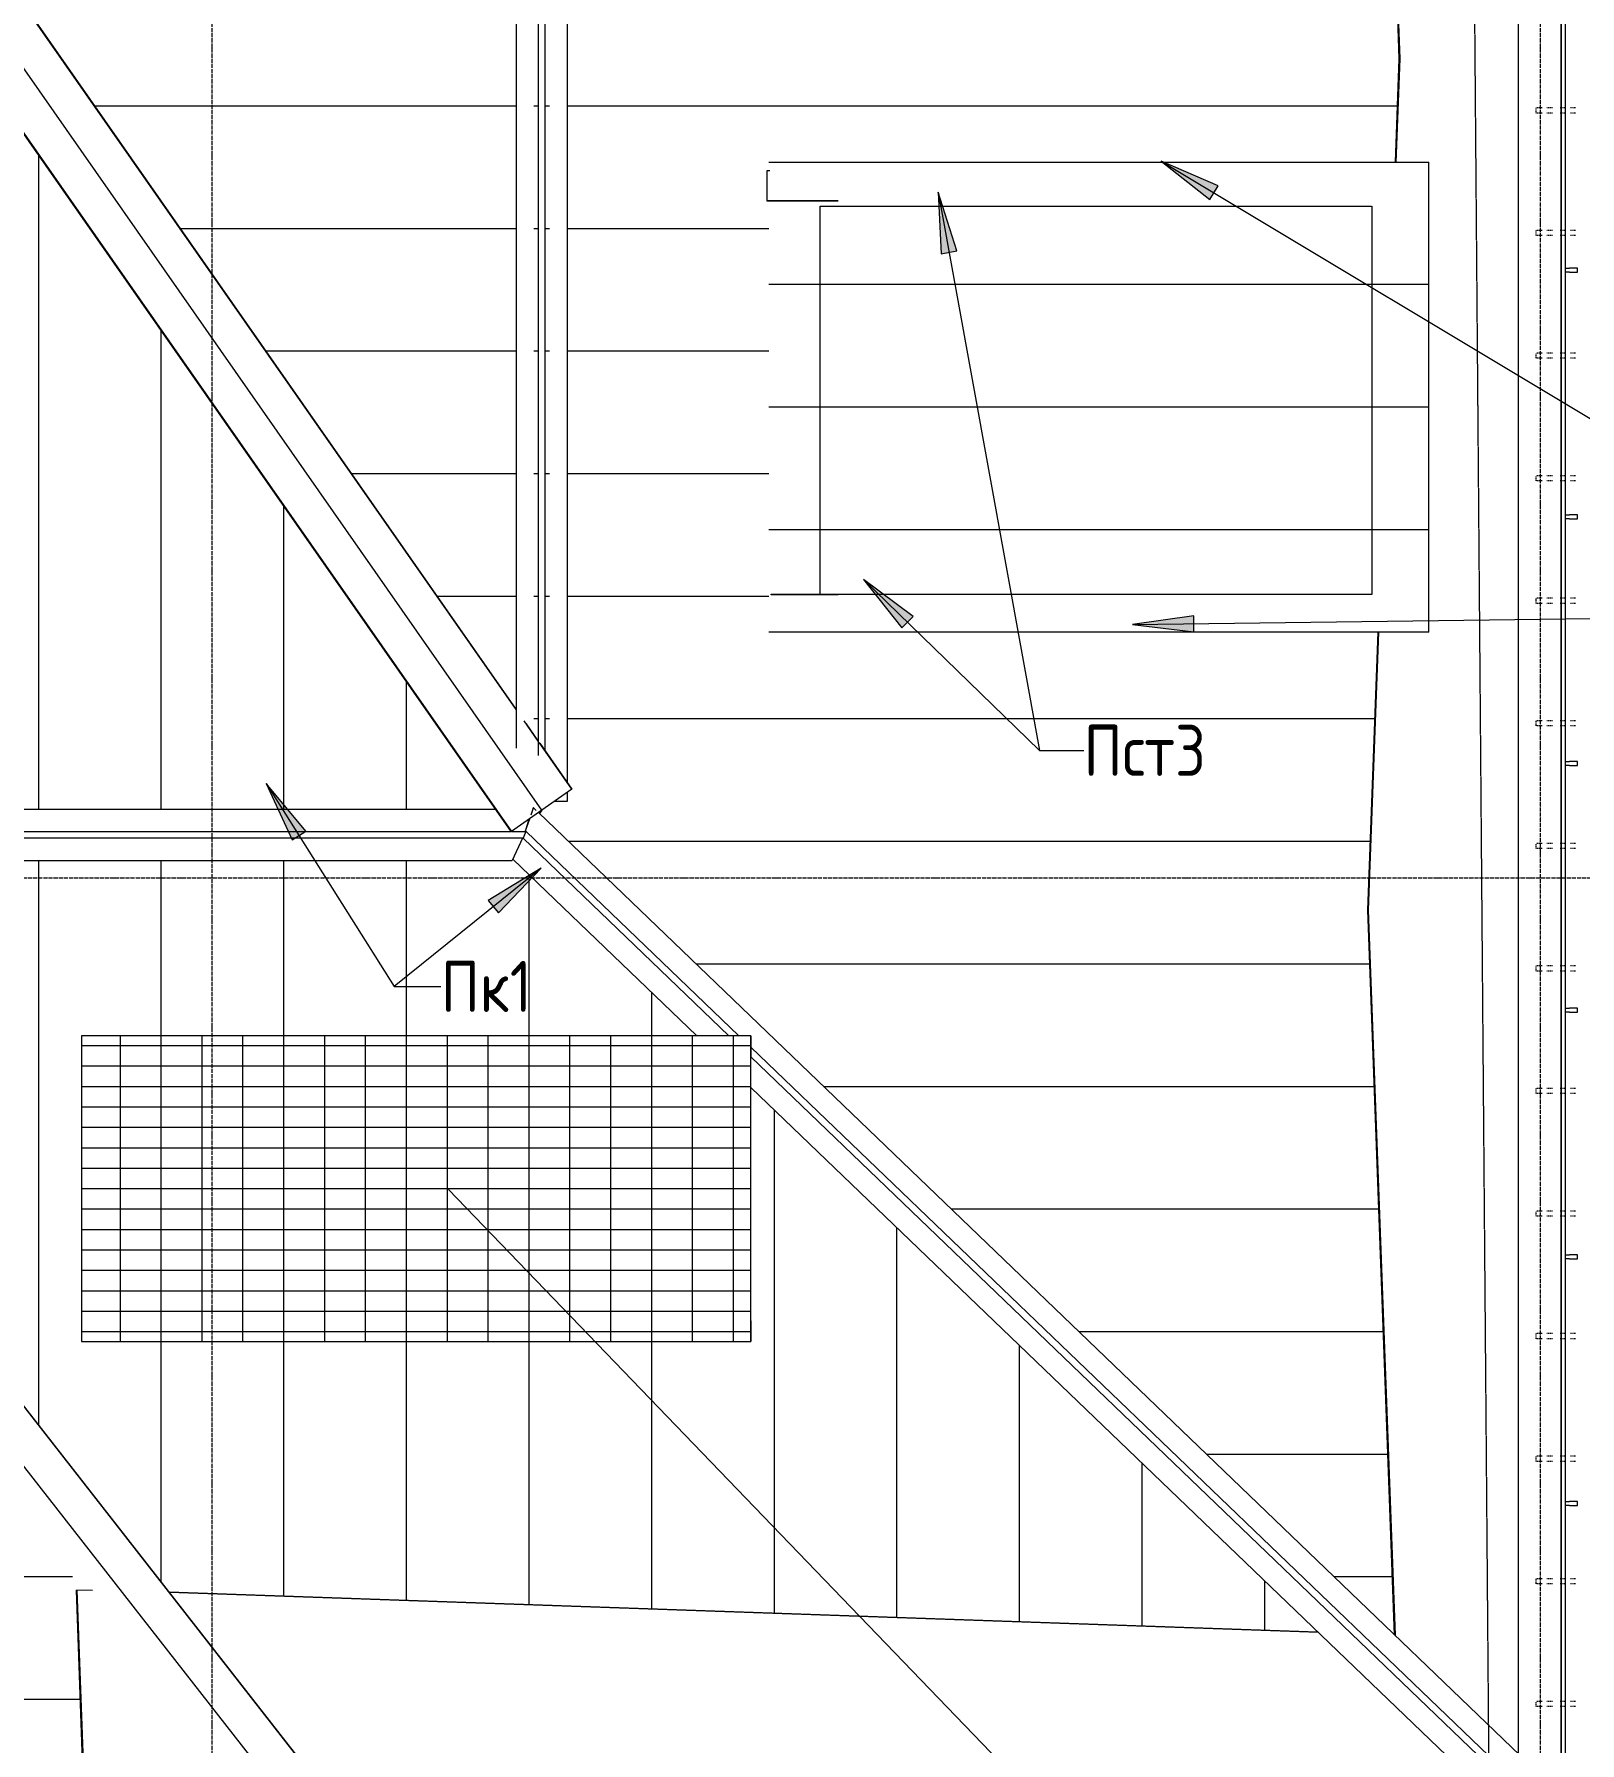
# Model space of a CAD drawing. Header units: millimetres. Extents: x -10178924 to 11692288, y -947381 to 58396.
# Drawn here: x 47978 to 55542, y -555813 to -547449 of the extents above; entities that cross this region are included whole.
import ezdxf

# ---------------------------------------------------------------- set-up
doc = ezdxf.new("R2010")
doc.units = ezdxf.units.MM
for name, pattern in [('ADSK_Линия сетки', [25, 20, -2.5, 0, -2.5]), ('ADSK_Скрыто', [6, 3, -3]), ('ADSK_Штриховая_ш3 п1_5', [4.5, 3, -1.5])]:
    doc.linetypes.add(name, pattern=pattern)
for name, color, linetype, lineweight in [('Аннотация', 7, 'Continuous', 18), ('Антураж', 7, 'Continuous', 18), ('Крыша', 7, 'Continuous', 9), ('Крыша штриховка', 7, 'Continuous', 9), ('Несущие колонны', 7, 'Continuous', 18), ('Обобщенные модели', 7, 'Continuous', 18), ('Ограждение', 7, 'Continuous', 9), ('Оси', 253, 'Continuous', 9), ('Перекрытие', 7, 'Continuous', 18), ('Перекрытие штриховка', 7, 'Continuous', 18)]:
    doc.layers.add(name, color=color, linetype=linetype, lineweight=lineweight)
doc.layers.add('Линии', color=7, linetype='Continuous', lineweight=9, true_color=0x00a600)
doc.styles.add('GOST Common_4', font='GOST_Common.ttf', dxfattribs={"width": 0.9, "height": 200})

# ---------------------------------------------------------------- blocks, each defined once
blk = doc.blocks.new('Ограждение - 20 доп поручень 300-1864261-План кровли АР')
at = {"layer": 'Ограждение'}
for p, q in [((-60, 10), (-40, 10)), ((-60, 10), (-60, -10)), ((0, 10), (-40, 10)), ((0, -10), (0, 10)), ((-40, -10), (-60, -10)), ((-40, -10), (0, -10))]:
    blk.add_line(p, q, dxfattribs=at)
blk = doc.blocks.new('Ограждение - Ограждение-1863905-План кровли АР')
for p in [(55530.7, 15919.6), (55530.7, 14712), (55530.7, 13504.4), (55530.7, 12296.8), (55530.7, 11089.2), (55530.7, 9881.6)]:
    blk.add_blockref('Ограждение - 20 доп поручень 300-1864261-План кровли АР', p)
blk = doc.blocks.new('Тип верхнего поручня - Верхний поручень_Внутренний_-1864227-План кровли АР')
at = {"layer": 'Ограждение'}
for p, q in [((55450.7, 8375), (55450.7, 43298.8)), ((55470.7, 43308.8), (55470.7, 8365))]:
    blk.add_line(p, q, dxfattribs=at)
blk = doc.blocks.new('Тип верхнего поручня - Верхний поручень_Внутренний_-V18-План кровли АР')
at = {"layer": 'Ограждение'}
for p, q in [((55450.7, 43298.8), (55450.7, 8375)), ((55470.7, 43308.8), (55470.7, 8365))]:
    blk.add_line(p, q, dxfattribs=at)
blk = doc.blocks.new('Planka_konka_K1 - Кровля - Планка конька К1-2963682-План кровли АР')
at = {"layer": 'Обобщенные модели'}
for p, q in [((3030.2, 125.1), (-12389.4, 125.1)), ((3030.2, 17), (-12425, 17)), ((-12650, -125.1), (-12650, -62)), ((-12401.2, -17), (3030.2, -17)), ((-12606, -125.1), (-12650, -125.1)), ((-3905.9, -125.1), (-12555.9, -125.1))]:
    blk.add_line(p, q, dxfattribs=at)
blk = doc.blocks.new('Ограждение - Ограждение-2966044-План кровли АР')
at = {"layer": 'Ограждение'}
for p, q in [((45807.7, 13172.3), (45807.7, 13280.4)), ((45807.7, 13280.4), (50235.8, 13280.4)), ((50399.6, 13231.8), (50381.4, 13172.3)), ((50402.7, 13234), (50381.7, 13172.6)), ((50382.8, 13174.4), (50403.3, 13234.4)), ((50409.7, 13253), (50421.4, 13287.1)), ((50420.8, 13286.7), (50411.5, 13259.5)), ((50421.4, 13287.1), (50420.8, 13286.7)), ((50421.4, 13287.1), (50434, 13275)), ((50445.5, 13263.9), (55450.7, 8456.6)), ((45807.7, 13155.3), (45807.7, 13172.3)), ((45807.7, 13172.3), (50311.2, 13172.3)), ((45807.7, 13138.3), (45807.7, 13155.3)), ((45807.7, 13071.1), (45807.7, 13138.3)), ((50371.5, 13138.3), (45807.7, 13138.3)), ((50314.4, 13172.3), (50384.6, 13172.3)), ((50368.2, 13138.3), (50318, 13030.2)), ((51377.5, 12171.8), (50371.2, 13138.3)), ((50378.1, 13155.3), (50371.5, 13138.3)), ((50384.6, 13172.3), (50378.1, 13155.3)), ((50378.1, 13155.3), (50385.1, 13172.1)), ((50385.1, 13172.1), (50382.8, 13174.4)), ((50384, 13170.4), (50383.1, 13168.3)), ((50385.1, 13172.1), (51426.6, 12171.8)), ((45807.7, 13030.2), (45807.7, 13045.7)), ((45807.7, 13030.2), (50318, 13030.2)), ((50321, 13036.7), (51221.5, 12171.8)), ((55330.6, 8375), (51484.5, 12069.1)), ((51484.6, 12116.1), (55379.7, 8375)), ((51484.5, 11919.2), (55174.6, 8375)), ((55470.7, 8437.4), (55694.8, 8222.2)), ((55195.4, 8355), (55470.7, 8090.6)), ((55639.2, 8078.6), (55351.4, 8355)), ((55400.5, 8355), (55655.6, 8109.9)), ((55696.8, 8023.3), (55652.2, 8066.1)), ((55678.3, 8088.2), (55710.7, 8057)), ((55891.9, 8032.8), (55951.3, 7975.8)), ((55951.3, 7975.8), (55891.9, 7913.9)), ((55711.4, 7859.4), (55778.1, 7795.4)), ((55839.6, 7859.4), (55778.1, 7795.4))]:
    blk.add_line(p, q, dxfattribs=at)
blk = doc.blocks.new('Ограждение - Ограждение-2968461-План кровли АР')
at = {"layer": 'Ограждение'}
for p, q in [((45620, 13016.7), (45761.8, 13127.5)), ((45761.8, 13127.5), (45762.9, 13128.4)), ((45828.5, 13042.2), (45761.8, 13127.5)), ((45822.3, 13052.4), (45762.9, 13128.4)), ((45477.4, 12905.2), (45620, 13016.7)), ((45705.2, 12907.8), (45620, 13016.7)), ((49476.3, 8375), (45837.8, 13030.2)), ((49478.1, 8375), (45839.7, 13030.2)), ((45476.2, 12904.3), (45477.4, 12905.2)), ((45600.9, 12744.9), (45476.2, 12904.3)), ((45477.4, 12905.2), (45604.1, 12743)), ((49247.9, 8375), (45739, 12864.5)), ((49272.3, 8343.8), (49263.5, 8355)), ((49544, 8288.4), (49491.9, 8355)), ((49545.2, 8289.2), (49493.8, 8355))]:
    blk.add_line(p, q, dxfattribs=at)
blk = doc.blocks.new('Ограждение - Ограждение-2968468-План кровли АР')
at = {"layer": 'Ограждение'}
for p, q in [((45491.9, 20706.9), (45409.6, 20824.7)), ((45491.9, 20709.4), (45410.4, 20826)), ((50337, 13771), (45511.9, 20680.8)), ((50337, 13768.5), (45511.9, 20678.3)), ((45167.6, 20538.2), (45165.7, 20541)), ((45167, 20541.5), (45169.4, 20538.2)), ((50312.3, 13170.8), (45181.6, 20518.2)), ((45183.3, 20518.2), (50313.4, 13171.6)), ((45390.2, 20538.2), (45383, 20548.5)), ((50461.9, 13275.3), (45404.2, 20518.2)), ((50445.1, 13613.7), (50375.8, 13712.9)), ((50445.1, 13616.2), (50387.7, 13698.3)), ((50609.4, 13378.3), (50449.8, 13606.9)), ((50610.6, 13379.2), (50453.7, 13603.8)), ((50609.4, 13378.3), (50461.9, 13275.3)), ((50610.6, 13379.2), (50609.4, 13378.3)), ((50461.9, 13275.3), (50313.4, 13171.6)), ((50313.4, 13171.6), (50312.3, 13170.8))]:
    blk.add_line(p, q, dxfattribs=at)
blk = doc.blocks.new('Ограждение - Ограждение-2982040-План кровли АР')
at = {"layer": 'Ограждение'}
for p, q in [((51585.3, 14330.7), (51585.3, 14332.7)), ((51585.3, 14332.7), (51913.1, 14332.7)), ((51913.1, 14330.7), (51585.3, 14330.7))]:
    blk.add_line(p, q, dxfattribs=at)
blk = doc.blocks.new('Ограждение - Ограждение-2982041-План кровли АР')
at = {"layer": 'Ограждение'}
for p, q in [((51565.3, 16259.7), (51565.3, 16407.7)), ((51565.3, 16407.7), (51578.5, 16407.7)), ((51565.3, 16257.7), (51565.3, 16259.7)), ((51565.3, 16259.7), (51913.1, 16259.7)), ((51913.1, 16257.7), (51565.3, 16257.7))]:
    blk.add_line(p, q, dxfattribs=at)
blk = doc.blocks.new('Антураж 4 - Антураж 4-5053377-План кровли АР')
at = {"layer": 'Антураж'}
for p, q in [((48638.2, 9449.7), (54260.2, 9253.2)), ((54262.9, 9250.7), (48640.2, 9447.1))]:
    blk.add_line(p, q, dxfattribs=at)
blk = doc.blocks.new('Антураж 16 - Антураж 16-5664382-План кровли АР')
at = {"layer": 'Антураж'}
for p, q in [((54658.5, 16953.2), (54569.7, 19360.6)), ((54572.1, 19360.6), (54660.8, 16953.2)), ((54639.7, 16447.7), (54658.5, 16953.2)), ((54660.8, 16953.2), (54642.1, 16447.7)), ((54658.5, 16953.2), (54660.8, 16953.2)), ((54504.1, 12786.7), (54554.6, 14147.7)), ((54556.9, 14147.7), (54506.5, 12786.7)), ((54635.5, 9239.6), (54504.1, 12786.7)), ((54504.1, 12786.7), (54506.5, 12786.7)), ((54506.5, 12786.7), (54638, 9237.2))]:
    blk.add_line(p, q, dxfattribs=at)
blk = doc.blocks.new('Антураж 20 - Антураж 20-5695603-План кровли АР')
at = {"layer": 'Антураж'}
for p, q in [((48490.6, 1001.8), (48184.9, 9458.5)), ((48184.9, 9458.5), (48187.8, 9458.5)), ((48264.5, 9455.3), (48187.8, 9458.5)), ((48187.8, 9458.5), (48493.7, 998.3))]:
    blk.add_line(p, q, dxfattribs=at)
blk = doc.blocks.new('СПНК-Разрез пустотелой несущей конструкции-Колонна - HSS101_6X101_6X6_4-5959820-План кровли АР')
at = {"layer": 'Несущие колонны'}
blk.add_line((51, 51), (51, -51), dxfattribs=at)
blk = doc.blocks.new('СПНК-Разрез пустотелой несущей конструкции-Колонна - HSS101_6X101_6X6_4-5959904-План кровли АР')
at = {"layer": 'Несущие колонны'}
blk.add_line((51, 51), (51, -51), dxfattribs=at)
blk = doc.blocks.new('Кровля')
at = {"layer": 'Аннотация', "lineweight": 9}
for points in [[(53494, 16453), (53730.8, 16264.7), (53771.5, 16332.4)], [(52401.4, 16301.5), (52416.2, 15999.3), (52493.9, 16013.4)], [(52037.4, 14405.8), (52224.9, 14168.3), (52280, 14224.9)], [(53353.1, 14184.2), (53653.6, 14148.8), (53652.5, 14227.8)], [(49114.2, 13406.1), (49240.8, 13131.3), (49307.6, 13173.5)], [(50458.6, 12991.8), (50200.2, 12834.3), (50249.8, 12772.8)]]:
    blk.add_hatch(color=256, dxfattribs=at).paths.add_polyline_path(points)
at = {"layer": 'Крыша штриховка'}
h = blk.add_hatch(dxfattribs=at)
h.set_pattern_fill('FP_26', color=256, style=0, pattern_type=2)
h.set_pattern_definition([(0, (10149.95, 0), (0, 600), [])])
h.paths.add_polyline_path([(50445.1, 13616.2), (50445.1, 28998.9), (50422.8, 28998.9), (50422.8, 13648.2)])
h.paths.add_polyline_path([(50337, 13771), (50337, 28998.9), (50104.5, 28998.9), (50104.5, 30398.9), (50337, 30398.9), (50337, 38618.7), (50388.4, 38618.7), (46293.6, 42523), (46410, 39476.8), (47180.4, 39476.3), (47182.9, 39472.4), (47182.9, 39450.4), (47178.5, 39446.8), (47050.3, 39446.8), (47050.3, 39023), (47027.3, 39023), (47027.3, 39446.8), (46694.4, 39446.8), (46694.4, 39023), (46671.4, 39023), (46671.4, 39446.8), (46411.1, 39446.8), (46427.3, 39022.4), (47180.4, 39021.9), (47182.9, 39018.8), (47182.9, 38996), (47178.5, 38992.4), (46428.5, 38992.4), (46446.3, 38524.7), (47985.3, 38524.7), (47985.3, 39444.6), (48379.4, 39444.6), (48379.4, 38524.7), (48641.7, 38524.7), (48641.7, 39444.6), (49035.8, 39444.6), (49035.8, 38044.6), (48823.1, 38044.6), (48822.4, 34256), (47001.5, 34256), (47001.5, 32933.2), (46607.4, 32933.2), (46607.4, 34256), (46503.4, 34256), (46437.7, 32535), (49329.1, 32535), (49329.1, 30515), (46394.7, 30515), (46394.7, 29513.3), (46322.3, 29513.3), (46310.1, 29195.8), (46545.3, 29195.8), (46545.3, 30398.9), (46939.5, 30398.9), (46939.5, 29195.8), (47156.4, 29195.8), (47156.4, 30398.9), (47550.5, 30398.9), (47550.5, 29195.8), (47804.3, 29195.8), (47804.3, 30398.9), (48198.4, 30398.9), (48198.4, 29195.8), (48419.1, 29195.8), (48419.1, 30398.9), (48813.2, 30398.9), (48813.2, 29195.8), (49072.1, 29195.8), (49072.1, 30332), (49466.2, 30332), (49466.2, 28932), (49153.6, 28932), (49152.9, 22099.5), (46490.2, 22099.5), (46599.2, 19245.6), (46596.8, 19245.6), (46510.4, 19250.8), (50313.4, 13804.7)])
h.paths.add_polyline_path([(48169.6, 20770), (47066.7, 20770), (47066.7, 21869.8), (48169.6, 21869.8), (48169.6, 21282)])
h.paths.add_polyline_path([(45420, 20812.3), (45151, 27843.9), (45104.3, 27843.9), (45060.3, 27854.9), (45060.9, 27840.8), (45078.7, 27841.6), (45145.1, 27841.4), (45413.2, 20822), (45419.2, 20813.5)])
h.paths.add_polyline_path([(50196.7, 21550.5), (48565.6, 21551), (48562.4, 21554.9), (48560.5, 21561.6), (48560.5, 21569.4), (48562.4, 21576.1), (48565.6, 21580), (48567.4, 21580.5), (48628.5, 21580.5), (48628.5, 22005), (48565.6, 22005.5), (48562.4, 22009.3), (48560.5, 22016.1), (48560.5, 22023.8), (48562.4, 22030.6), (48565.6, 22034.4), (48567.4, 22035), (50203.6, 22034.4), (50206.8, 22030.6), (50208.9, 22019.9), (50206.8, 22009.3), (50201.7, 22005), (50073.5, 22005), (50073.5, 21581.1), (50050.5, 21581.1), (50050.5, 22005), (49717.6, 22005), (49717.6, 21581.1), (49694.6, 21581.1), (49694.6, 22005), (49361.8, 22005), (49361.8, 21581.1), (49338.8, 21581.1), (49338.8, 22005), (49005.9, 22005), (49005.9, 21582), (48982.9, 21582), (48982.9, 22005), (48651.5, 22005), (48651.5, 21580.5), (50203.6, 21580), (50206.8, 21576.1), (50208.9, 21565.5), (50206.8, 21554.9), (50201.7, 21550.5), (50198.1, 21550.5)])
h.paths.add_polyline_path([(49415.1, 26660), (49410.9, 26660.4), (49410.9, 28046.6), (50279.6, 28046.6), (50279.6, 26660), (49776.5, 26660)])
h.paths.add_polyline_path([(45060.5, 28159.3), (45092.9, 28167.7), (45060.9, 28168.5), (45060.5, 28159.8)])
h.paths.add_polyline_path([(45151.7, 28170.7), (45437, 35643.4), (45286.9, 39575.5), (45286.9, 39545), (45281.6, 39545), (45430.6, 35643.1), (45145.3, 28170.7), (45151.2, 28170.7)])
h.paths.add_polyline_path([(49946, 28932), (49704.7, 28932), (49704.7, 30332), (50098.9, 30332), (50098.9, 28932), (49957.1, 28932)])
h.paths.add_polyline_path([(50445.1, 30398.9), (50445.1, 38564.7), (50422.8, 38586), (50422.8, 30398.9)])
h.paths.add_polyline_path([(46381.9, 30913.3), (46381.9, 30914), (46380.2, 30913.3)])
h.paths.add_polyline_path([(47558.2, 32831.5), (47284.6, 32831.5), (47284.6, 34030), (48477.1, 34030), (48477.1, 32831.5), (47608.3, 32831.5)])
h.paths.add_polyline_path([(45060.9, 37345), (45281.3, 37345), (45252.7, 38095), (45031.9, 38095), (45031.9, 37345)])
h.paths.add_polyline_path([(47763.1, 38544.6), (47398.4, 38544.6), (47398.4, 39944.6), (47792.5, 39944.6), (47792.5, 38544.6), (47764.8, 38544.6)])
h.paths.add_polyline_path([(45281.2, 39595), (45286.1, 39595), (45151.1, 43118.1), (45145.2, 43117.9), (45279.7, 39595)])
h.paths.add_polyline_path([(45067.7, 43118), (45078.7, 43118.4), (45103, 43118.4), (45067.3, 43127.7), (45067.6, 43118.1)])
h.paths.add_polyline_path([(45176.8, 43440.6), (45181.9, 43442), (45215.3, 43551.1), (45209.9, 43556.2), (45175.9, 43444.9), (45176.5, 43442)])
h = blk.add_hatch(dxfattribs=at)
h.set_pattern_fill('FP_19', color=256, style=0, pattern_type=2)
h.set_pattern_definition([(180, (12858, 0), (-7e-14, -600), [])])
h.paths.add_polyline_path([(55692.2, 8224.7), (55789.3, 8458.8), (55786.6, 8458.1), (55690.4, 8226.4)])
h.paths.add_polyline_path([(55876.3, 8456), (55881.3, 8468), (55862.9, 8463.2), (55871.1, 8458.8)])
h.paths.add_polyline_path([(55773.4, 8781.3), (55774.4, 8787.4), (55626.4, 12784.8), (55637.6, 12785), (55712.9, 12786.1), (55712.9, 12786.3), (55698, 12786.8), (55626.4, 12787), (55774.6, 16788.4), (55861.1, 16787.7), (55860.9, 16796.7), (55844.9, 16792.8), (55774.2, 16792.8), (55773.3, 16797), (55771.9, 16796.7), (55623.5, 12784.7), (55771.7, 8781.8), (55773.3, 8781.4)])
h.paths.add_polyline_path([(55861.2, 8781.6), (55861.1, 8784), (55854.8, 8783.3), (55861.1, 8781.7)])
h.paths.add_polyline_path([(54635.5, 9239.6), (54504.1, 12786.7), (54554.6, 14147.7), (51574, 14147.7), (51574, 16257.7), (51565.3, 16257.7), (51565.3, 16407.7), (51574, 16407.7), (51574, 16447.7), (54639.7, 16447.7), (54658.4, 16953.6), (54569.7, 19360.6), (53212.1, 19360.6), (53212.1, 20260.6), (54536.5, 20260.6), (54383.7, 24405), (51574, 24405.6), (51574, 26515), (51565.3, 26515), (51565.3, 26665), (51574, 26665), (51574, 26705), (54428.3, 26705), (54640.4, 32458.3), (51574, 32458.3), (51574, 34758.3), (54595.3, 34758.3), (54583.9, 35065.7), (52247.1, 35065.7), (52247.1, 36265), (54539.8, 36265.7), (54469.2, 38183.6), (54627, 42520), (50536.5, 38618.7), (50587.1, 38618.7), (50587.1, 29068.6), (50948.6, 29068.6), (50948.6, 27668.6), (50587.1, 27668.6), (50587.1, 27663), (50948.6, 27663), (50948.6, 22063), (50587.1, 22062.9), (50587.1, 13412.8), (50610.6, 13379.2), (50587.1, 13362.8), (50587.1, 13318.7), (50524.1, 13318.7), (50461.9, 13275.3), (50450.6, 13259.1), (54634.6, 9240.4)])
h.paths.add_polyline_path([(55699.6, 12786.8), (55699.6, 12786.9), (55699.6, 12786.8)])
h.paths.add_polyline_path([(50500.4, 13537), (50500.4, 38585.3), (50479, 38565), (50479, 30398.9), (50498.7, 30398.9), (50498.7, 28998.9), (50479, 28998.9), (50479, 13567.6), (50499.2, 13538.7)])
h.paths.add_polyline_path([(55773.4, 17115.3), (55774.5, 17119.6), (55507.4, 24362.7), (55504.5, 24362.7), (55771.9, 17115.7), (55773.3, 17115.4)])
h.paths.add_polyline_path([(55861.2, 17115.6), (55861.1, 17118.1), (55855.5, 17117.1), (55860.7, 17115.8)])
h.paths.add_polyline_path([(55503.8, 24382.7), (55506.7, 24382.7), (55485.8, 24950.7), (55508.6, 25570.3), (55505.7, 25570.3), (55482.9, 24949.9), (55502.9, 24405.6)])
h.paths.add_polyline_path([(55509.4, 25590.3), (55774.6, 32783.3), (55861.2, 32784.3), (55860.8, 32788.2), (55844.9, 32784.3), (55774.2, 32784.3), (55773.3, 32788.6), (55771.8, 32788.2), (55506.4, 25590.3)])
h.paths.add_polyline_path([(55861.2, 33107.2), (55861.1, 33109.7), (55854.4, 33108.9), (55861.1, 33107.2)])
h.paths.add_polyline_path([(55589.3, 38159.5), (55600, 38159.7), (55675.4, 38160.2), (55675.3, 38161.4), (55589.2, 38161.8), (55589.3, 38159.7)])
h.paths.add_polyline_path([(55662, 38161.9), (55662, 38162), (55662, 38161.9)])
h.paths.add_polyline_path([(55859.8, 43232.3), (55859.8, 43238.6), (55838.3, 43233), (55853, 43232.6)])
h.paths.add_polyline_path([(55835.6, 43550.7), (55831.3, 43558.8), (55824, 43553.8), (55835.5, 43550.8)])
h = blk.add_hatch(dxfattribs=at)
h.set_pattern_fill('FP_27', color=256, style=0, pattern_type=2)
h.set_pattern_definition([(270, (0, 2741.5), (600, 4e-14), [])])
h.paths.add_polyline_path([(45807.7, 13155.3), (45807.7, 13280.4), (50235.8, 13280.4), (46047.7, 19277.8), (39221.6, 19719.5), (45753.2, 13352.4), (45680.7, 13278), (45806.6, 13155.3)])
h.paths.add_polyline_path([(50382.1, 13172.3), (50381.7, 13172.6), (50402.7, 13234), (50399.6, 13231.8), (50381.7, 13172.3)])
h.paths.add_polyline_path([(50450.6, 13259.1), (50461.9, 13275.3), (50445.5, 13263.9), (50450.1, 13259.5)])
h.paths.add_polyline_path([(38469.8, 21002.5), (38471.4, 21009.5), (38467.9, 21008.4), (38469.3, 21004)])
h = blk.add_hatch(dxfattribs=at)
h.set_pattern_fill('FP_37', color=256, style=0, pattern_type=2)
h.set_pattern_definition([(180, (48086.75, -3873.4), (7e-14, -600), [])])
h.paths.add_polyline_path([(51574, 14147.7), (54802.6, 14147.7), (54802.6, 16447.7), (51574, 16447.7), (51574, 16407.7), (51578.5, 16407.7), (51578.5, 16259.7), (51913.1, 16259.7), (51913.1, 16257.7), (51574, 16257.7), (51574, 14514.1)])
h.paths.add_polyline_path([(51585.3, 14330.7), (51585.3, 14332.7), (51913.1, 14332.7), (51913.1, 14330.7)])
h = blk.add_hatch(dxfattribs=at)
h.set_pattern_fill('FP_18', color=256, style=0, pattern_type=2)
h.set_pattern_definition([(90, (0, 1787.14), (-600, 4e-14), [])])
h.paths.add_polyline_path([(55464.8, 8096.2), (55458.1, 8102.6), (49881.8, 8296.4), (49881.8, 8295), (49861.8, 8295), (49861.8, 8298.2), (49529.1, 8309.8), (49534.2, 8303.3), (55242, 8104)])
h.paths.add_polyline_path([(54260.2, 9253.2), (51484.5, 11919.2), (51484.5, 10674.7), (48210.1, 10674.7), (48210.1, 12171.8), (51221.5, 12171.8), (50321, 13036.7), (50317.7, 13030.2), (45839.7, 13030.2), (48638.2, 9449.7), (54235.5, 9254.1)])
h.paths.add_polyline_path([(45630.9, 13025.2), (45749.8, 13118.2), (45611.4, 13027.7), (45612.6, 13026.2), (45630.9, 13026.2)])
h.paths.add_polyline_path([(45807.7, 13071.1), (45806.6, 13155.3), (45763.8, 13127.3), (45806.6, 13072.5)])
h = blk.add_hatch(dxfattribs=at)
h.set_pattern_fill('FP_20', color=256, style=0, pattern_type=2)
h.set_pattern_definition([(180, (17203.05, 0), (-7e-14, -600), [])])
h.paths.add_polyline_path([(49510.1, -360.2), (49510.3, -357.1), (49507.4, -357.1)])
h.paths.add_polyline_path([(49544.2, 799.1), (49544.8, 802.6), (49533, 803.7), (49284, 7659.9), (49282.6, 7659.8), (49530.5, 803), (49543.9, 799.2)])
h.paths.add_polyline_path([(48490.6, 1001.8), (48184.9, 9458.5), (48187.8, 9458.5), (48217.4, 9457.3), (45739, 12628.2), (45739, 4163.5), (48331, 1185.2)])
h.paths.add_polyline_path([(45635.7, 4282.2), (45635.7, 7619.8), (45633.3, 7624.6), (45630.9, 7624.6), (45630.9, 4287.7)])
h.paths.add_polyline_path([(45630.9, 7658.5), (45633.3, 7658.5), (45635.7, 7663.3), (45635.7, 12760.4), (45630.9, 12766.5), (45630.9, 7726.3)])
h.paths.add_polyline_path([(49281.9, 7679.9), (49284.4, 7680), (49268.8, 8112), (49266.2, 8115.4), (49281.9, 7679.9)])
h.paths.add_polyline_path([(45611.4, 13010), (45612.6, 13010.9), (45611.4, 13016.7)])
at = {"layer": 'Перекрытие штриховка', "lineweight": 9, "true_color": 0x787878}
h = blk.add_hatch(dxfattribs=at)
h.set_pattern_fill('FP_52', color=8, style=0, pattern_type=2)
h.set_pattern_definition([(0, (0, 0), (0, 100), []), (90, (0, 0), (-200, 1e-14), [])])
h.paths.add_polyline_path([(48210.1, 10674.7), (51484.5, 10674.7), (51484.5, 12171.8), (48210.1, 12171.4), (48210.1, 11390.5)])
at = {"layer": 'Аннотация', "lineweight": 9}
for p, q in [((53494, 16453), (53730.8, 16264.7)), ((53771.5, 16332.4), (53494, 16453)), ((53494, 16453), (57176, 14241.6)), ((53730.8, 16264.7), (53771.5, 16332.4)), ((52401.4, 16301.5), (52416.2, 15999.3)), ((52493.9, 16013.4), (52401.4, 16301.5)), ((52401.4, 16301.5), (52898, 13568.6)), ((52416.2, 15999.3), (52493.9, 16013.4)), ((52037.4, 14405.8), (52224.9, 14168.3)), ((52280, 14224.9), (52037.4, 14405.8)), ((52037.4, 14405.8), (52898, 13568.6)), ((52224.9, 14168.3), (52280, 14224.9)), ((53353.1, 14184.2), (57576.3, 14241.6)), ((53652.5, 14227.8), (53353.1, 14184.2)), ((53653.6, 14148.8), (53652.5, 14227.8)), ((53353.1, 14184.2), (53653.6, 14148.8)), ((52898, 13568.6), (53114, 13568.6)), ((52898, 13568.6), (53114, 13568.6)), ((49114.2, 13406.1), (49240.8, 13131.3)), ((49307.6, 13173.5), (49114.2, 13406.1)), ((49114.2, 13406.1), (49740.5, 12413)), ((49240.8, 13131.3), (49307.6, 13173.5)), ((50458.6, 12991.8), (49740.5, 12413)), ((50458.6, 12991.8), (50200.2, 12834.3)), ((50249.8, 12772.8), (50458.6, 12991.8)), ((50200.2, 12834.3), (50249.8, 12772.8)), ((49740.5, 12413), (49968.7, 12413)), ((49740.5, 12413), (49968.7, 12413)), ((50006.4, 11419.8), (56686.5, 4482))]:
    blk.add_line(p, q, dxfattribs=at)
at = {"layer": 'Крыша'}
for p, q in [((51574, 16447.7), (54802.6, 16447.7)), ((54802.6, 14147.7), (54802.6, 16447.7)), ((54802.6, 14147.7), (51574, 14147.7)), ((50461.9, 13275.3), (50450.6, 13259.1))]:
    blk.add_line(p, q, dxfattribs=at)
at = {"layer": 'Линии', "color": 5, "true_color": 0x0000ff}
blk.add_line((55241.9, 8509.4), (55241.9, 43248.8), dxfattribs=at)
at = {"layer": 'Линии', "color": 7, "linetype": 'ADSK_Штриховая_ш3 п1_5'}
for p, q in [((54818.5, 42898.8), (55095.8, 8609.4)), ((51824.1, 16232.1), (54524.1, 16232.1)), ((51824.1, 14332.1), (51824.1, 16232.1)), ((54524.1, 16232.1), (54524.1, 14332.1)), ((54524.1, 14332.1), (51824.1, 14332.1))]:
    blk.add_line(p, q, dxfattribs=at)
at = {"layer": 'Линии', "color": 7, "linetype": 'ADSK_Скрыто'}
for p, q in [((55328.1, 16688.4), (55328.1, 16713.4)), ((55358.1, 16713.4), (55328.1, 16713.4)), ((55358.1, 16688.4), (55328.1, 16688.4)), ((55408.1, 16713.4), (55378.1, 16713.4)), ((55408.1, 16688.4), (55378.1, 16688.4)), ((55473.1, 16713.4), (55443.1, 16713.4)), ((55473.1, 16688.4), (55443.1, 16688.4)), ((55523.1, 16713.4), (55493.1, 16713.4)), ((55523.1, 16688.4), (55493.1, 16688.4)), ((55328.1, 16088.4), (55328.1, 16113.4)), ((55358.1, 16113.4), (55328.1, 16113.4)), ((55358.1, 16088.4), (55328.1, 16088.4)), ((55408.1, 16113.4), (55378.1, 16113.4)), ((55408.1, 16088.4), (55378.1, 16088.4)), ((55473.1, 16113.4), (55443.1, 16113.4)), ((55473.1, 16088.4), (55443.1, 16088.4)), ((55523.1, 16113.4), (55493.1, 16113.4)), ((55523.1, 16088.4), (55493.1, 16088.4)), ((55328.1, 15488.4), (55328.1, 15513.4)), ((55358.1, 15513.4), (55328.1, 15513.4)), ((55358.1, 15488.4), (55328.1, 15488.4)), ((55408.1, 15513.4), (55378.1, 15513.4)), ((55408.1, 15488.4), (55378.1, 15488.4)), ((55473.1, 15513.4), (55443.1, 15513.4)), ((55473.1, 15488.4), (55443.1, 15488.4)), ((55523.1, 15513.4), (55493.1, 15513.4)), ((55523.1, 15488.4), (55493.1, 15488.4)), ((55328.1, 14888.4), (55328.1, 14913.4)), ((55358.1, 14913.4), (55328.1, 14913.4)), ((55408.1, 14913.4), (55378.1, 14913.4)), ((55473.1, 14913.4), (55443.1, 14913.4)), ((55523.1, 14913.4), (55493.1, 14913.4)), ((55358.1, 14888.4), (55328.1, 14888.4)), ((55408.1, 14888.4), (55378.1, 14888.4)), ((55473.1, 14888.4), (55443.1, 14888.4)), ((55523.1, 14888.4), (55493.1, 14888.4)), ((55328.1, 14288.4), (55328.1, 14313.4)), ((55358.1, 14313.4), (55328.1, 14313.4)), ((55408.1, 14313.4), (55378.1, 14313.4)), ((55473.1, 14313.4), (55443.1, 14313.4)), ((55523.1, 14313.4), (55493.1, 14313.4)), ((55358.1, 14288.4), (55328.1, 14288.4)), ((55408.1, 14288.4), (55378.1, 14288.4)), ((55473.1, 14288.4), (55443.1, 14288.4)), ((55523.1, 14288.4), (55493.1, 14288.4)), ((55328.1, 13688.4), (55328.1, 13713.4)), ((55358.1, 13713.4), (55328.1, 13713.4)), ((55358.1, 13688.4), (55328.1, 13688.4)), ((55408.1, 13713.4), (55378.1, 13713.4)), ((55408.1, 13688.4), (55378.1, 13688.4)), ((55473.1, 13713.4), (55443.1, 13713.4)), ((55473.1, 13688.4), (55443.1, 13688.4)), ((55523.1, 13713.4), (55493.1, 13713.4)), ((55523.1, 13688.4), (55493.1, 13688.4)), ((55328.1, 13088.4), (55328.1, 13113.4)), ((55358.1, 13113.4), (55328.1, 13113.4)), ((55358.1, 13088.4), (55328.1, 13088.4)), ((55408.1, 13113.4), (55378.1, 13113.4)), ((55408.1, 13088.4), (55378.1, 13088.4)), ((55473.1, 13113.4), (55443.1, 13113.4)), ((55473.1, 13088.4), (55443.1, 13088.4)), ((55523.1, 13113.4), (55493.1, 13113.4)), ((55523.1, 13088.4), (55493.1, 13088.4)), ((55328.1, 12488.4), (55328.1, 12513.4)), ((55358.1, 12513.4), (55328.1, 12513.4)), ((55358.1, 12488.4), (55328.1, 12488.4)), ((55408.1, 12513.4), (55378.1, 12513.4)), ((55408.1, 12488.4), (55378.1, 12488.4)), ((55473.1, 12513.4), (55443.1, 12513.4)), ((55473.1, 12488.4), (55443.1, 12488.4)), ((55523.1, 12513.4), (55493.1, 12513.4)), ((55523.1, 12488.4), (55493.1, 12488.4)), ((55328.1, 11888.4), (55328.1, 11913.4)), ((55358.1, 11913.4), (55328.1, 11913.4)), ((55358.1, 11888.4), (55328.1, 11888.4)), ((55408.1, 11913.4), (55378.1, 11913.4)), ((55408.1, 11888.4), (55378.1, 11888.4)), ((55473.1, 11913.4), (55443.1, 11913.4)), ((55473.1, 11888.4), (55443.1, 11888.4)), ((55523.1, 11913.4), (55493.1, 11913.4)), ((55523.1, 11888.4), (55493.1, 11888.4)), ((55328.1, 11288.4), (55328.1, 11313.4)), ((55358.1, 11313.4), (55328.1, 11313.4)), ((55408.1, 11313.4), (55378.1, 11313.4)), ((55473.1, 11313.4), (55443.1, 11313.4)), ((55523.1, 11313.4), (55493.1, 11313.4)), ((55358.1, 11288.4), (55328.1, 11288.4)), ((55408.1, 11288.4), (55378.1, 11288.4)), ((55473.1, 11288.4), (55443.1, 11288.4)), ((55523.1, 11288.4), (55493.1, 11288.4)), ((55328.1, 10688.4), (55328.1, 10713.4)), ((55358.1, 10713.4), (55328.1, 10713.4)), ((55408.1, 10713.4), (55378.1, 10713.4)), ((55473.1, 10713.4), (55443.1, 10713.4)), ((55523.1, 10713.4), (55493.1, 10713.4)), ((55358.1, 10688.4), (55328.1, 10688.4)), ((55408.1, 10688.4), (55378.1, 10688.4)), ((55473.1, 10688.4), (55443.1, 10688.4)), ((55523.1, 10688.4), (55493.1, 10688.4)), ((55328.1, 10088.4), (55328.1, 10113.4)), ((55358.1, 10113.4), (55328.1, 10113.4)), ((55358.1, 10088.4), (55328.1, 10088.4)), ((55408.1, 10113.4), (55378.1, 10113.4)), ((55408.1, 10088.4), (55378.1, 10088.4)), ((55473.1, 10113.4), (55443.1, 10113.4)), ((55473.1, 10088.4), (55443.1, 10088.4)), ((55523.1, 10113.4), (55493.1, 10113.4)), ((55523.1, 10088.4), (55493.1, 10088.4)), ((55328.1, 9488.4), (55328.1, 9513.4)), ((55358.1, 9513.4), (55328.1, 9513.4)), ((55358.1, 9488.4), (55328.1, 9488.4)), ((55408.1, 9513.4), (55378.1, 9513.4)), ((55408.1, 9488.4), (55378.1, 9488.4)), ((55473.1, 9513.4), (55443.1, 9513.4)), ((55473.1, 9488.4), (55443.1, 9488.4)), ((55523.1, 9513.4), (55493.1, 9513.4)), ((55523.1, 9488.4), (55493.1, 9488.4)), ((55328.1, 8888.4), (55328.1, 8913.4)), ((55358.1, 8913.4), (55328.1, 8913.4)), ((55358.1, 8888.4), (55328.1, 8888.4)), ((55408.1, 8913.4), (55378.1, 8913.4)), ((55408.1, 8888.4), (55378.1, 8888.4)), ((55473.1, 8913.4), (55443.1, 8913.4)), ((55473.1, 8888.4), (55443.1, 8888.4)), ((55523.1, 8913.4), (55493.1, 8913.4)), ((55523.1, 8888.4), (55493.1, 8888.4))]:
    blk.add_line(p, q, dxfattribs=at)
at = {"layer": 'Оси', "linetype": 'ADSK_Линия сетки'}
for p, q in [((48849.6, -5630.6), (48849.6, 44223)), ((55349.6, -5630.6), (55349.6, 44223)), ((-13798, 12945), (56004.9, 12945))]:
    blk.add_line(p, q, dxfattribs=at)
at = {"layer": 'Перекрытие'}
for p, q in [((51484.5, 12171.8), (48210.1, 12171.8)), ((48210.1, 12171.8), (48210.1, 10674.7)), ((51484.5, 10674.7), (51484.5, 12171.8)), ((48210.1, 10674.7), (51484.5, 10674.7))]:
    blk.add_line(p, q, dxfattribs=at)
at = {"layer": 'Антураж'}
for name in ['Антураж 16 - Антураж 16-5664382-План кровли АР', 'Антураж 4 - Антураж 4-5053377-План кровли АР', 'Антураж 20 - Антураж 20-5695603-План кровли АР']:
    blk.add_blockref(name, (0, 0), dxfattribs=at)
at = {"layer": 'Несущие колонны'}
for name, p in [('СПНК-Разрез пустотелой несущей конструкции-Колонна - HSS101_6X101_6X6_4-5959820-План кровли АР', (51433.6, 12120.8)), ('СПНК-Разрез пустотелой несущей конструкции-Колонна - HSS101_6X101_6X6_4-5959904-План кровли АР', (51433.6, 10725.7))]:
    blk.add_blockref(name, p, dxfattribs=at)
at = {"layer": 'Обобщенные модели', "rotation": 89.99999999999991}
blk.add_blockref('Planka_konka_K1 - Кровля - Планка конька К1-2963682-План кровли АР', (50462, 25968.7), dxfattribs=at)
at = {"layer": 'Ограждение'}
for name in ['Ограждение - Ограждение-1863905-План кровли АР', 'Тип верхнего поручня - Верхний поручень_Внутренний_-1864227-План кровли АР', 'Тип верхнего поручня - Верхний поручень_Внутренний_-V18-План кровли АР', 'Ограждение - Ограждение-2968468-План кровли АР', 'Ограждение - Ограждение-2982041-План кровли АР', 'Ограждение - Ограждение-2982040-План кровли АР', 'Ограждение - Ограждение-2966044-План кровли АР', 'Ограждение - Ограждение-2968461-План кровли АР']:
    blk.add_blockref(name, (0, 0), dxfattribs=at)
at = {"layer": 'Аннотация', "lineweight": 9, "char_height": 250, "attachment_point": 1, "line_spacing_factor": 1.022766, "style": 'GOST Common_4'}
for s, insert, width in [('\\pxt1.44,2.88,4.32,5.76,7.2,8.64,10.08,11.52,12.96,14.4,15.84,17.28,18.72,20.16,21.6,23.04,24.48,25.92,27.36,28.8,30.24,31.68,33.12,34.56,36,37.44,38.88,40.32,41.76,43.2,44.64,46.08;{Пст3}', (53114, 13693.8), 792), ('\\pxt1.44,2.88,4.32,5.76,7.2,8.64,10.08,11.52,12.96,14.4,15.84,17.28,18.72,20.16,21.6,23.04,24.48,25.92,27.36,28.8,30.24,31.68,33.12,34.56,36,37.44,38.88,40.32,41.76,43.2,44.64,46.08;{Пк1}', (49968.7, 12538.2), 577.8)]:
    blk.add_mtext(s, dxfattribs=dict(at, insert=insert, width=width))

msp = doc.modelspace()

# ---------------------------------------------------------------- block references
msp.add_blockref('Кровля', (0, -564523.7))

doc.saveas('drawing.dxf')
